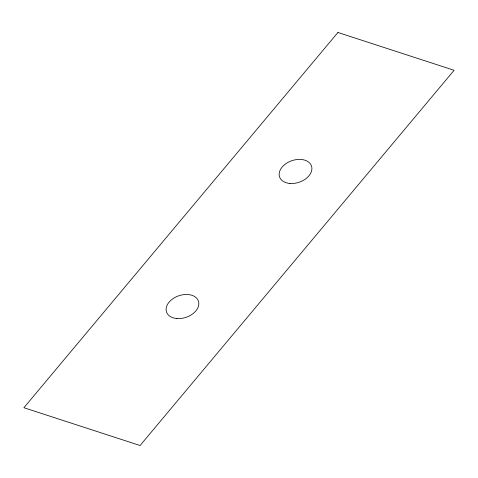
<?xml version="1.0" encoding="UTF-8"?>
<svg xmlns="http://www.w3.org/2000/svg" width="478" height="478" viewBox="0 0 478 478"><rect width="100%" height="100%" fill="white"/><g stroke="black" fill="none" stroke-linecap="round" stroke-linejoin="round"><path stroke-width="0.72" d="M337.928 32.48L23.9 407.716L140.072 445.52L454.1 70.284L337.928 32.48M176.842 318.545A16.873 11.376 -18.9 0 0 198.615 301.666A16.873 11.376 -18.9 0 0 171.966 299.413A16.873 11.376 -18.9 0 0 176.842 318.545M289.895 183.462A16.873 11.376 -18.9 0 0 311.668 166.583A16.873 11.376 -18.9 0 0 285.013 164.33A16.873 11.376 -18.9 0 0 289.895 183.462"/></g></svg>
